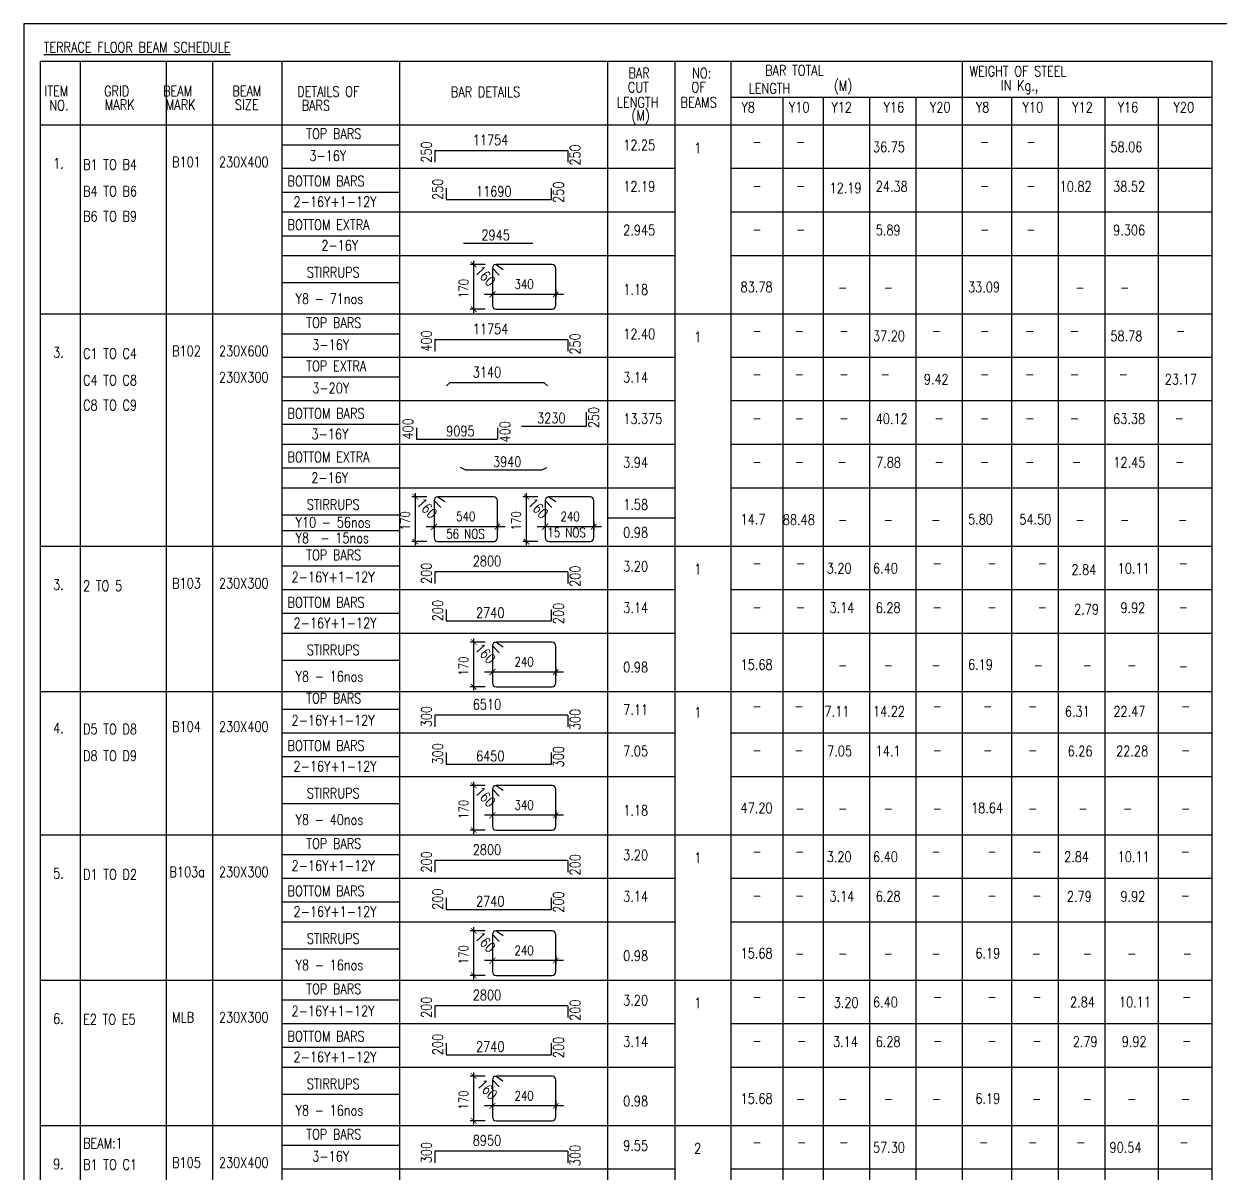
# Model space of a CAD drawing. Header units: millimetres. Extents: x 12977220 to 13113408, y -169657 to -55898.
# Drawn here: x 13072811 to 13080070, y -85530 to -78556 of the extents above; entities that cross this region are included whole.
import ezdxf

# ---------------------------------------------------------------- set-up
doc = ezdxf.new("R2010")
doc.units = ezdxf.units.MM
doc.header["$LTSCALE"] = 3
for name, color, linetype in [('DIM', 9, 'Continuous'), ('MAIN-ROD', 31, 'Continuous'), ('MAINROD', 31, 'Continuous'), ('text', 33, 'Continuous')]:
    doc.layers.add(name, color=color, linetype=linetype)
doc.styles.add('ROMANS', font='romans.shx', dxfattribs={"width": 0.8})

# ---------------------------------------------------------------- blocks, each defined once
blk = doc.blocks.new('_ARCHTICK')
at = {"color": 0, "linetype": 'ByBlock', "const_width": 0.15}
blk.add_lwpolyline([(-0.5, -0.5), (0.5, 0.5)], dxfattribs=at)

msp = doc.modelspace()

# ---------------------------------------------------------------- linework, layer by layer
at = {"layer": 'DIM', "color": 8}
for p, q in [((13075541.1, -80310.4), (13075541.1, -79993.7)), ((13075609.9, -80016.3), (13075518.5, -80016.3)), ((13076086, -80197.7), (13075606.9, -80197.7)), ((13075654.1, -80176.8), (13075654.1, -80220.3)), ((13076038.7, -80167.1), (13076038.7, -80220.3)), ((13075609.9, -80287.8), (13075518.5, -80287.8)), ((13075255.9, -81426), (13075164.5, -81426)), ((13075187.1, -81720.1), (13075187.1, -81403.3)), ((13075929.8, -81426), (13075838.4, -81426)), ((13075861, -81720.1), (13075861, -81403.3)), ((13075300.1, -81586.4), (13075300.1, -81630)), ((13075684.7, -81576.7), (13075684.7, -81630)), ((13075974, -81586.4), (13075974, -81630)), ((13076269.3, -81576.7), (13076269.3, -81630)), ((13075732, -81607.3), (13075252.9, -81607.3)), ((13076316.6, -81607.3), (13075926.8, -81607.3)), ((13075255.9, -81697.5), (13075164.5, -81697.5)), ((13075929.8, -81697.5), (13075838.4, -81697.5)), ((13075609.9, -82308), (13075518.5, -82308)), ((13075541.1, -82602.1), (13075541.1, -82285.3)), ((13076038.7, -82458.7), (13076038.7, -82512)), ((13076086, -82489.3), (13075606.9, -82489.3)), ((13075654.1, -82468.4), (13075654.1, -82512)), ((13075609.9, -82579.5), (13075518.5, -82579.5)), ((13075609.9, -83177.5), (13075518.5, -83177.5)), ((13075541.1, -83471.6), (13075541.1, -83154.9)), ((13076038.7, -83328.3), (13076038.7, -83381.5)), ((13076086, -83358.9), (13075606.9, -83358.9)), ((13075654.1, -83338), (13075654.1, -83381.5)), ((13075609.9, -83449), (13075518.5, -83449)), ((13075609.9, -84059.5), (13075518.5, -84059.5)), ((13075541.1, -84353.6), (13075541.1, -84036.9)), ((13076086, -84240.9), (13075606.9, -84240.9)), ((13075654.1, -84220), (13075654.1, -84263.5)), ((13076038.7, -84210.3), (13076038.7, -84263.5)), ((13075609.9, -84331), (13075518.5, -84331)), ((13075541.1, -85235.6), (13075541.1, -84918.9)), ((13075609.9, -84941.5), (13075518.5, -84941.5)), ((13076086, -85122.9), (13075606.9, -85122.9)), ((13075654.1, -85102), (13075654.1, -85145.5)), ((13076038.7, -85092.3), (13076038.7, -85145.5)), ((13075609.9, -85213), (13075518.5, -85213))]:
    msp.add_line(p, q, dxfattribs=at)
at = {"layer": 'DIM', "linetype": 'ByBlock', "ltscale": 500}
msp.add_lwpolyline([(13092413.3, -78556), (13072811.3, -78556), (13072811.3, -92416), (13092413.3, -92416)], close=True, dxfattribs=at)
at = {"layer": 'MAIN-ROD', "color": 2, "linetype": 'ByBlock', "ltscale": 500}
for p, q in [((13075305.1, -79326.5), (13075305.1, -79395.8)), ((13075308.1, -79323.5), (13076108.8, -79323.5)), ((13076111.9, -79326.5), (13076111.9, -79395.8)), ((13075373.6, -79552.4), (13075373.6, -79621.7)), ((13076010.7, -79552.4), (13076010.7, -79621.7)), ((13075373.6, -79621.7), (13076010.7, -79621.7)), ((13075478.5, -79886.7), (13075898.9, -79886.7)), ((13075305.1, -80473.4), (13075305.1, -80542.7)), ((13075308.1, -80470.4), (13076108.8, -80470.4)), ((13076111.9, -80473.4), (13076111.9, -80542.7)), ((13075397.4, -80733.1), (13075375.7, -80752.9)), ((13075397.4, -80733.1), (13075966.9, -80733.1)), ((13075966.9, -80733.1), (13075988.7, -80752.9)), ((13076224.8, -80997.6), (13076224.8, -80911.8)), ((13075192.8, -81006.7), (13075192.8, -81076)), ((13075685.8, -81006.7), (13075685.8, -81076)), ((13075830, -80997.6), (13076224.8, -80997.6)), ((13075192.8, -81076), (13075685.8, -81076)), ((13075489.2, -81262.6), (13075461.7, -81248.7)), ((13075489.2, -81262.6), (13075957, -81262.6)), ((13075957, -81262.6), (13075984.6, -81248.7)), ((13075308.1, -81880.1), (13076108.8, -81880.1)), ((13075305.1, -81883.1), (13075305.1, -81952.4)), ((13076111.9, -81883.1), (13076111.9, -81952.4)), ((13075373.6, -82109), (13075373.6, -82178.3)), ((13076010.7, -82109), (13076010.7, -82178.3)), ((13075373.6, -82178.3), (13076010.7, -82178.3)), ((13075305.1, -82752.6), (13075305.1, -82821.9)), ((13075308.1, -82749.6), (13076108.8, -82749.6)), ((13076111.9, -82752.6), (13076111.9, -82821.9)), ((13075373.6, -82978.6), (13075373.6, -83047.9)), ((13076010.7, -82978.6), (13076010.7, -83047.9)), ((13075373.6, -83047.9), (13076010.7, -83047.9)), ((13075305.1, -83634.6), (13075305.1, -83703.9)), ((13075308.1, -83631.6), (13076108.8, -83631.6)), ((13076111.9, -83634.6), (13076111.9, -83703.9)), ((13075373.6, -83860.6), (13075373.6, -83929.9)), ((13076010.7, -83860.6), (13076010.7, -83929.9)), ((13075373.6, -83929.9), (13076010.7, -83929.9)), ((13075305.1, -84516.6), (13075305.1, -84585.9)), ((13075308.1, -84513.6), (13076108.8, -84513.6)), ((13076111.9, -84516.6), (13076111.9, -84585.9)), ((13075373.6, -84742.6), (13075373.6, -84811.9)), ((13076010.7, -84742.6), (13076010.7, -84811.9)), ((13075373.6, -84811.9), (13076010.7, -84811.9)), ((13075305.1, -85398.6), (13075305.1, -85467.9)), ((13075308.1, -85395.6), (13076108.8, -85395.6)), ((13076111.8, -85398.6), (13076111.8, -85467.9))]:
    msp.add_line(p, q, dxfattribs=at)
for centre, start, end in [((13075308.1, -79326.5), 90, 180), ((13076108.8, -79326.5), 0, 90), ((13075308.1, -80473.4), 90, 180), ((13076108.8, -80473.4), 0, 90), ((13075308.1, -81883.1), 90, 180), ((13076108.8, -81883.1), 0, 90), ((13075308.1, -82752.6), 90, 180), ((13076108.8, -82752.6), 0, 90), ((13075308.1, -83634.6), 90, 180), ((13076108.8, -83634.6), 0, 90), ((13075308.1, -84516.6), 90, 180), ((13076108.8, -84516.6), 0, 90), ((13075308.1, -85398.6), 90, 180), ((13076108.8, -85398.6), 0, 90)]:
    msp.add_arc(centre, 3.02, start, end, dxfattribs=at)
at = {"layer": 'MAINROD', "color": 2}
for p, q in [((13075654.1, -80038.9), (13075654.1, -80265.2)), ((13075654.1, -80038.9), (13075694.5, -80081.1)), ((13076016.1, -80016.3), (13075676.8, -80016.3)), ((13075676.8, -80016.3), (13075718.7, -80045.7)), ((13076038.7, -80265.2), (13076038.7, -80038.9)), ((13075676.8, -80287.8), (13076016.1, -80287.8)), ((13075662.1, -81426), (13075322.8, -81426)), ((13075322.8, -81426), (13075364.7, -81455.4)), ((13076246.7, -81426), (13075996.7, -81426)), ((13075996.7, -81426), (13076038.6, -81455.4)), ((13075300.1, -81448.6), (13075300.1, -81674.9)), ((13075300.1, -81448.6), (13075340.5, -81490.8)), ((13075684.7, -81674.9), (13075684.7, -81448.6)), ((13075974, -81448.6), (13075974, -81674.9)), ((13075974, -81448.6), (13076014.4, -81490.8)), ((13076269.3, -81674.9), (13076269.3, -81448.6)), ((13075322.8, -81697.5), (13075662.1, -81697.5)), ((13075996.7, -81697.5), (13076246.7, -81697.5)), ((13076016.1, -82308), (13075676.8, -82308)), ((13075676.8, -82308), (13075718.7, -82337.4)), ((13075654.1, -82330.6), (13075654.1, -82556.9)), ((13075654.1, -82330.6), (13075694.5, -82372.8)), ((13076038.7, -82556.9), (13076038.7, -82330.6)), ((13075676.8, -82579.5), (13076016.1, -82579.5)), ((13076016.1, -83177.5), (13075676.8, -83177.5)), ((13075676.8, -83177.5), (13075718.7, -83206.9)), ((13075654.1, -83200.1), (13075654.1, -83426.4)), ((13075654.1, -83200.1), (13075694.5, -83242.3)), ((13076038.7, -83426.4), (13076038.7, -83200.1)), ((13075676.8, -83449), (13076016.1, -83449)), ((13076016.1, -84059.5), (13075676.8, -84059.5)), ((13075676.8, -84059.5), (13075718.7, -84088.9)), ((13075654.1, -84082.1), (13075654.1, -84308.4)), ((13075654.1, -84082.1), (13075694.5, -84124.3)), ((13076038.7, -84308.4), (13076038.7, -84082.1)), ((13075676.8, -84331), (13076016.1, -84331)), ((13075654.1, -84964.1), (13075654.1, -85190.4)), ((13075654.1, -84964.1), (13075694.5, -85006.3)), ((13076016.1, -84941.5), (13075676.8, -84941.5)), ((13075676.8, -84941.5), (13075718.6, -84970.9)), ((13076038.7, -85190.4), (13076038.7, -84964.1)), ((13075676.8, -85213), (13076016.1, -85213))]:
    msp.add_line(p, q, dxfattribs=at)
for centre, start, end in [((13075676.8, -80038.9), 90, 180), ((13076016.1, -80038.9), 0, 90), ((13075676.8, -80265.2), 180, 270), ((13076016.1, -80265.2), 270, 0), ((13075322.8, -81448.6), 90, 180), ((13075662.1, -81448.6), 0, 90), ((13075996.7, -81448.6), 90, 180), ((13076246.7, -81448.6), 0, 90), ((13075322.8, -81674.9), 180, 270), ((13075662.1, -81674.9), 270, 0), ((13075996.7, -81674.9), 180, 270), ((13076246.7, -81674.9), 270, 0), ((13075676.8, -82330.6), 90, 180), ((13076016.1, -82330.6), 0, 90), ((13075676.8, -82556.9), 180, 270), ((13076016.1, -82556.9), 270, 0), ((13075676.8, -83200.1), 90, 180), ((13076016.1, -83200.1), 0, 90), ((13075676.8, -83426.4), 180, 270), ((13076016.1, -83426.4), 270, 0), ((13075676.8, -84082.1), 90, 180), ((13076016.1, -84082.1), 0, 90), ((13075676.8, -84308.4), 180, 270), ((13076016.1, -84308.4), 270, 0), ((13075676.8, -84964.1), 90, 180), ((13076016.1, -84964.1), 0, 90), ((13075676.8, -85190.4), 180, 270), ((13076016.1, -85190.4), 270, 0)]:
    msp.add_arc(centre, 22.6, start, end, dxfattribs=at)
at = {"layer": 'text', "color": 8}
for p, q in [((13072910.2, -78781.7), (13072910.2, -90179.3)), ((13072910.2, -78781.7), (13072910.2, -90794.1)), ((13072910.2, -78781.7), (13080020.4, -78781.7)), ((13073153.1, -78781.7), (13073153.2, -90179.3)), ((13073674.4, -78781.7), (13073674.4, -90179.3)), ((13073955.7, -78781.7), (13073955.7, -90179.3)), ((13074375.5, -78781.7), (13074375.6, -90179.3)), ((13075091.4, -78781.7), (13075091.4, -90179.3)), ((13076352.8, -78781.7), (13076352.9, -90179.3)), ((13076762.1, -78781.7), (13076762.1, -90179.3)), ((13077101.6, -78781.7), (13077101.6, -90179.3)), ((13078504.8, -78781.7), (13078504.8, -90393.8)), ((13078504.8, -78781.7), (13078504.8, -90393.8)), ((13080020.4, -78781.7), (13080020.4, -90794.1)), ((13077101.6, -79001.4), (13080020.4, -79001.4)), ((13077416.9, -79001.4), (13077417, -90179.3)), ((13077662.4, -79001.4), (13077662.4, -90179.3)), ((13077943.2, -79001.4), (13077943.2, -90179.3)), ((13078224, -79001.4), (13078224, -90179.3)), ((13078504.8, -79001.4), (13078504.8, -90794.1)), ((13078803.9, -79001.4), (13078803.9, -90393.8)), ((13079087.2, -79001.4), (13079087.2, -90393.8)), ((13079370.6, -79001.4), (13079370.6, -90393.8)), ((13079695.5, -79001.4), (13079695.5, -90393.8)), ((13079695.5, -79001.4), (13079695.5, -90393.8)), ((13072910.2, -79169.1), (13080020.4, -79169.1)), ((13072910.2, -79169.1), (13080020.4, -79169.1)), ((13074375.5, -79288.9), (13075091.4, -79288.9)), ((13074375.5, -79431.8), (13076352.8, -79431.8)), ((13074375.5, -79431.8), (13076352.8, -79431.8)), ((13074375.5, -79431.8), (13076352.8, -79431.8)), ((13074422, -79431.8), (13076352.8, -79431.8)), ((13074422, -79431.8), (13076352.8, -79431.8)), ((13076352.8, -79431.8), (13076762.1, -79431.8)), ((13076352.8, -79431.8), (13076762.1, -79431.8)), ((13076352.8, -79431.8), (13076762.1, -79431.8)), ((13077101.6, -79431.8), (13080020.4, -79431.8)), ((13077101.6, -79431.8), (13080020.4, -79431.8)), ((13077101.6, -79431.8), (13080020.4, -79431.8)), ((13074375.5, -79576.4), (13075091.4, -79576.4)), ((13074375.5, -79696.8), (13076762.1, -79696.8)), ((13074375.5, -79696.8), (13076352.8, -79696.8)), ((13074375.5, -79696.8), (13076352.8, -79696.8)), ((13076352.8, -79696.8), (13076762.1, -79696.8)), ((13076352.8, -79696.8), (13076762.1, -79696.8)), ((13077101.6, -79696.8), (13080020.4, -79696.8)), ((13077101.6, -79696.8), (13080020.4, -79696.8)), ((13077101.6, -79696.8), (13080020.4, -79696.8)), ((13074375.5, -79841.3), (13075091.4, -79841.3)), ((13074375.5, -79961.7), (13076762.1, -79961.7)), ((13074375.5, -79961.7), (13076352.8, -79961.7)), ((13074375.5, -79961.7), (13076352.8, -79961.7)), ((13076352.8, -79961.7), (13076762.1, -79961.7)), ((13076352.8, -79961.7), (13076762.1, -79961.7)), ((13077101.6, -79961.7), (13080020.4, -79961.7)), ((13077101.6, -79961.7), (13080020.4, -79961.7)), ((13077101.6, -79961.7), (13080020.4, -79961.7)), ((13074375.5, -80125.1), (13075091.4, -80125.1)), ((13072910.2, -80316), (13080020.4, -80316)), ((13074375.5, -80435.9), (13075091.4, -80435.9)), ((13074375.5, -80578.8), (13076352.8, -80578.8)), ((13074375.5, -80578.8), (13076352.8, -80578.8)), ((13074375.5, -80578.8), (13076352.8, -80578.8)), ((13074422, -80578.8), (13076352.8, -80578.8)), ((13074422, -80578.8), (13076352.8, -80578.8)), ((13076352.8, -80578.8), (13076762.1, -80578.8)), ((13076352.8, -80578.8), (13076762.1, -80578.8)), ((13076352.8, -80578.8), (13076762.1, -80578.8)), ((13077101.6, -80578.8), (13080020.4, -80578.8)), ((13077101.6, -80578.8), (13080020.4, -80578.8)), ((13077101.6, -80578.8), (13080020.4, -80578.8)), ((13074375.5, -80698.6), (13075091.4, -80698.6)), ((13074375.5, -80841.5), (13076352.8, -80841.5)), ((13074375.5, -80841.5), (13076352.8, -80841.5)), ((13074375.5, -80841.5), (13076352.8, -80841.5)), ((13074422, -80841.5), (13076352.8, -80841.5)), ((13074422, -80841.5), (13076352.8, -80841.5)), ((13076352.8, -80841.5), (13076762.1, -80841.5)), ((13076352.8, -80841.5), (13076762.1, -80841.5)), ((13076352.8, -80841.5), (13076762.1, -80841.5)), ((13077101.6, -80841.5), (13080020.4, -80841.5)), ((13077101.6, -80841.5), (13080020.4, -80841.5)), ((13077101.6, -80841.5), (13080020.4, -80841.5)), ((13074375.5, -80986), (13075091.4, -80986)), ((13074375.5, -81106.4), (13076762.1, -81106.4)), ((13074375.5, -81106.4), (13076352.8, -81106.4)), ((13074375.5, -81106.4), (13076352.8, -81106.4)), ((13076352.8, -81106.4), (13076762.1, -81106.4)), ((13076352.8, -81106.4), (13076762.1, -81106.4)), ((13077101.6, -81106.4), (13080020.4, -81106.4)), ((13077101.6, -81106.4), (13080020.4, -81106.4)), ((13077101.6, -81106.4), (13080020.4, -81106.4)), ((13074375.5, -81251), (13075091.4, -81251)), ((13074375.5, -81371.4), (13076762.1, -81371.4)), ((13074375.5, -81371.4), (13076263.5, -81371.4)), ((13074375.5, -81371.4), (13076263.5, -81371.4)), ((13076263.5, -81371.4), (13076762.1, -81371.4)), ((13076263.5, -81371.4), (13076762.1, -81371.4)), ((13077101.6, -81371.4), (13080020.4, -81371.4)), ((13077101.6, -81371.4), (13080020.4, -81371.4)), ((13077101.6, -81371.4), (13080020.4, -81371.4)), ((13074375.5, -81534.8), (13075091.4, -81534.8)), ((13076352.8, -81554.2), (13076762.1, -81554.2)), ((13074375.5, -81630), (13075091.4, -81630)), ((13072910.2, -81725.7), (13080020.4, -81725.7)), ((13074375.5, -81845.5), (13075091.4, -81845.5)), ((13074375.5, -81988.4), (13076352.8, -81988.4)), ((13074375.5, -81988.4), (13076352.8, -81988.4)), ((13074375.5, -81988.4), (13076352.8, -81988.4)), ((13074422, -81988.4), (13076352.8, -81988.4)), ((13074422, -81988.4), (13076352.8, -81988.4)), ((13076352.8, -81988.4), (13076762.1, -81988.4)), ((13076352.8, -81988.4), (13076762.1, -81988.4)), ((13076352.8, -81988.4), (13076762.1, -81988.4)), ((13077101.6, -81988.4), (13080020.4, -81988.4)), ((13077101.6, -81988.4), (13080020.4, -81988.4)), ((13077101.6, -81988.4), (13080020.4, -81988.4)), ((13074375.5, -82133), (13075091.4, -82133)), ((13074375.5, -82253.4), (13076762.1, -82253.4)), ((13074375.5, -82253.4), (13076352.8, -82253.4)), ((13074375.5, -82253.4), (13076352.8, -82253.4)), ((13076352.8, -82253.4), (13076762.1, -82253.4)), ((13076352.8, -82253.4), (13076762.1, -82253.4)), ((13077101.6, -82253.4), (13080020.4, -82253.4)), ((13077101.6, -82253.4), (13080020.4, -82253.4)), ((13077101.6, -82253.4), (13080020.4, -82253.4)), ((13074375.5, -82416.8), (13075091.4, -82416.8)), ((13072910.2, -82607.7), (13080020.4, -82607.7)), ((13072910.2, -82607.7), (13080020.4, -82607.7)), ((13074375.5, -82715.1), (13075091.4, -82715.1)), ((13074375.5, -82858), (13076352.8, -82858)), ((13074375.5, -82858), (13076352.8, -82858)), ((13074375.5, -82858), (13076352.8, -82858)), ((13074422, -82858), (13076352.8, -82858)), ((13074422, -82858), (13076352.8, -82858)), ((13076352.8, -82858), (13076762.1, -82858)), ((13076352.8, -82858), (13076762.1, -82858)), ((13076352.8, -82858), (13076762.1, -82858)), ((13077101.6, -82858), (13080020.4, -82858)), ((13077101.6, -82858), (13080020.4, -82858)), ((13077101.6, -82858), (13080020.4, -82858)), ((13074375.5, -83002.5), (13075091.4, -83002.5)), ((13074375.5, -83122.9), (13076762.1, -83122.9)), ((13074375.5, -83122.9), (13076352.8, -83122.9)), ((13074375.5, -83122.9), (13076352.8, -83122.9)), ((13076352.8, -83122.9), (13076762.1, -83122.9)), ((13076352.8, -83122.9), (13076762.1, -83122.9)), ((13077101.6, -83122.9), (13080020.4, -83122.9)), ((13077101.6, -83122.9), (13080020.4, -83122.9)), ((13077101.6, -83122.9), (13080020.4, -83122.9)), ((13074375.5, -83286.3), (13075091.4, -83286.3)), ((13072910.2, -83477.2), (13080020.4, -83477.2)), ((13072910.2, -83477.2), (13080020.4, -83477.2)), ((13074375.5, -83597.1), (13075091.4, -83597.1)), ((13074375.5, -83740), (13076352.8, -83740)), ((13074375.5, -83740), (13076352.8, -83740)), ((13074375.5, -83740), (13076352.8, -83740)), ((13074422, -83740), (13076352.8, -83740)), ((13074422, -83740), (13076352.8, -83740)), ((13076352.8, -83740), (13076762.1, -83740)), ((13076352.8, -83740), (13076762.1, -83740)), ((13076352.8, -83740), (13076762.1, -83740)), ((13077101.6, -83740), (13080020.4, -83740)), ((13077101.6, -83740), (13080020.4, -83740)), ((13077101.6, -83740), (13080020.4, -83740)), ((13074375.5, -83884.5), (13075091.4, -83884.5)), ((13074375.5, -84004.9), (13076762.1, -84004.9)), ((13074375.5, -84004.9), (13076352.8, -84004.9)), ((13074375.5, -84004.9), (13076352.8, -84004.9)), ((13076352.8, -84004.9), (13076762.1, -84004.9)), ((13076352.8, -84004.9), (13076762.1, -84004.9)), ((13077101.6, -84004.9), (13080020.4, -84004.9)), ((13077101.6, -84004.9), (13080020.4, -84004.9)), ((13077101.6, -84004.9), (13080020.4, -84004.9)), ((13074375.5, -84168.3), (13075091.4, -84168.3)), ((13072910.2, -84359.2), (13080020.4, -84359.2)), ((13072910.2, -84359.2), (13080020.4, -84359.2)), ((13074375.5, -84479.1), (13075091.4, -84479.1)), ((13074375.5, -84622), (13076352.8, -84622)), ((13074375.5, -84622), (13076352.8, -84622)), ((13074375.5, -84622), (13076352.8, -84622)), ((13074422, -84622), (13076352.8, -84622)), ((13074422, -84622), (13076352.8, -84622)), ((13076352.8, -84622), (13076762.1, -84622)), ((13076352.8, -84622), (13076762.1, -84622)), ((13076352.8, -84622), (13076762.1, -84622)), ((13077101.6, -84622), (13080020.4, -84622)), ((13077101.6, -84622), (13080020.4, -84622)), ((13077101.6, -84622), (13080020.4, -84622)), ((13074375.5, -84766.5), (13075091.4, -84766.5)), ((13074375.5, -84886.9), (13076762.1, -84886.9)), ((13074375.5, -84886.9), (13076352.8, -84886.9)), ((13074375.5, -84886.9), (13076352.8, -84886.9)), ((13076352.8, -84886.9), (13076762.1, -84886.9)), ((13076352.8, -84886.9), (13076762.1, -84886.9)), ((13077101.6, -84886.9), (13080020.4, -84886.9)), ((13077101.6, -84886.9), (13080020.4, -84886.9)), ((13077101.6, -84886.9), (13080020.4, -84886.9)), ((13074375.5, -85050.3), (13075091.4, -85050.3)), ((13072910.2, -85241.2), (13080020.4, -85241.2)), ((13072910.2, -85241.2), (13080020.4, -85241.2)), ((13074375.5, -85361.1), (13075091.4, -85361.1)), ((13074375.5, -85503.9), (13076352.8, -85503.9)), ((13074375.5, -85503.9), (13076352.8, -85503.9)), ((13074375.5, -85503.9), (13076352.8, -85503.9)), ((13074375.5, -85503.9), (13076352.8, -85503.9)), ((13074375.5, -85503.9), (13076352.8, -85503.9)), ((13074375.5, -85503.9), (13076352.8, -85503.9)), ((13074375.5, -85503.9), (13076762.1, -85503.9)), ((13074422, -85503.9), (13076352.8, -85503.9)), ((13074422, -85503.9), (13076352.8, -85503.9)), ((13074422, -85503.9), (13076352.8, -85503.9)), ((13074422, -85503.9), (13076352.8, -85503.9)), ((13076263.5, -85503.9), (13076762.1, -85503.9)), ((13076352.8, -85503.9), (13076762.1, -85503.9)), ((13076352.8, -85503.9), (13076762.1, -85503.9)), ((13076352.8, -85503.9), (13076762.1, -85503.9)), ((13076352.8, -85503.9), (13076762.1, -85503.9)), ((13076352.8, -85503.9), (13076762.1, -85503.9)), ((13076352.8, -85503.9), (13076762.1, -85503.9)), ((13077101.6, -85503.9), (13080020.4, -85503.9)), ((13077101.6, -85503.9), (13080020.4, -85503.9)), ((13077101.6, -85503.9), (13080020.4, -85503.9)), ((13077101.6, -85503.9), (13080020.4, -85503.9)), ((13077101.6, -85503.9), (13080020.4, -85503.9)), ((13077101.6, -85503.9), (13080020.4, -85503.9)), ((13077101.6, -85503.9), (13080020.4, -85503.9)), ((13077101.6, -85503.9), (13080020.4, -85503.9)), ((13077101.6, -85503.9), (13080020.4, -85503.9))]:
    msp.add_line(p, q, dxfattribs=at)

# ---------------------------------------------------------------- block references
at = {"layer": 'DIM', "color": 8}
for p, xscale, yscale, zscale, rotation in [((13075541.1, -80016.3), 33.94133400576538, 33.94133400576538, 33.94133400576538, 90), ((13075654.1, -80197.7), 37.7125933393836, 37.7125933393836, 37.7125933393836, 180), ((13075541.1, -80287.8), 33.94133400576538, 33.94133400576538, 33.94133400576538, 270), ((13075187.1, -81426), 33.94133400576538, 33.94133400576538, 33.94133400576538, 90), ((13075861, -81426), 33.94133400576538, 33.94133400576538, 33.94133400576538, 90), ((13075300.1, -81607.3), 37.7125933393836, 37.7125933393836, 37.7125933393836, 180), ((13075974, -81607.3), 37.7125933393836, 37.7125933393836, 37.7125933393836, 180), ((13075187.1, -81697.5), 33.94133400576538, 33.94133400576538, 33.94133400576538, 270), ((13075861, -81697.5), 33.94133400576538, 33.94133400576538, 33.94133400576538, 270), ((13075541.1, -82308), 33.94133400576538, 33.94133400576538, 33.94133400576538, 90), ((13075654.1, -82489.3), 37.7125933393836, 37.7125933393836, 37.7125933393836, 180), ((13075541.1, -82579.5), 33.94133400576538, 33.94133400576538, 33.94133400576538, 270), ((13075541.1, -83177.5), 33.94133400576538, 33.94133400576538, 33.94133400576538, 90), ((13075654.1, -83358.9), 37.7125933393836, 37.7125933393836, 37.7125933393836, 180), ((13075541.1, -83449), 33.94133400576538, 33.94133400576538, 33.94133400576538, 270), ((13075541.1, -84059.5), 33.94133400576538, 33.94133400576538, 33.94133400576538, 90), ((13075654.1, -84240.9), 37.7125933393836, 37.7125933393836, 37.7125933393836, 180), ((13075541.1, -84331), 33.94133400576538, 33.94133400576538, 33.94133400576538, 270), ((13075541.1, -84941.5), 33.94133400576538, 33.94133400576538, 33.94133400576538, 90), ((13075654.1, -85122.9), 37.7125933393836, 37.7125933393836, 37.7125933393836, 180), ((13075541.1, -85213), 33.94133400576538, 33.94133400576538, 33.94133400576538, 270)]:
    msp.add_blockref('_ARCHTICK', p, dxfattribs=dict(at, xscale=xscale, yscale=yscale, zscale=zscale, rotation=rotation))
at = {"layer": 'DIM', "color": 8, "xscale": 33.94133400544524, "yscale": 33.94133400544524, "zscale": 33.94133400544524}
for p in [(13076038.7, -80197.7), (13075684.7, -81607.3), (13076269.3, -81607.3), (13076038.7, -82489.3), (13076038.7, -83358.9), (13076038.7, -84240.9), (13076038.7, -85122.9)]:
    msp.add_blockref('_ARCHTICK', p, dxfattribs=at)

# ---------------------------------------------------------------- texts
at = {"layer": 'DIM', "color": 6, "linetype": 'ByBlock', "style": 'ROMANS', "width": 0.8}
for s, height, rotation, p in [('170', 56.57, 90, (13075507.2, -80219.9)), ('170', 56.57, 90, (13075153.2, -81629.6)), ('170', 56.57, 90, (13075827.1, -81629.6)), ('170', 56.57, 90, (13075507.2, -82511.6)), ('170', 56.57, 90, (13075507.2, -83381.1)), ('170', 56.57, 90, (13075507.2, -84263.1)), ('160', 62.85, 313.70203, (13075555.7, -84998)), ('170', 56.57, 90, (13075507.2, -85145.1))]:
    msp.add_text(s, height=height, rotation=rotation, dxfattribs=at).set_placement(p)
for s, p in [('340', (13075788.6, -80163.7)), ('540', (13075434.6, -81573.4)), ('240', (13076067.8, -81573.4)), ('56 NOS', (13075374.6, -81678.9)), ('15 NOS', (13075988.1, -81671.1)), ('240', (13075788.6, -82455.4)), ('340', (13075788.6, -83324.9)), ('240', (13075788.6, -84206.9)), ('240', (13075788.6, -85088.9))]:
    msp.add_text(s, height=56.57, dxfattribs=at).set_placement(p)
at = {"layer": 'DIM', "color": 6, "char_height": 62.85, "attachment_point": 5, "rotation": 313.70203, "style": 'ROMANS'}
for insert in [(13075611.6, -80085.7), (13075257.6, -81495.3), (13075931.5, -81495.3), (13075611.6, -82377.3), (13075611.6, -83246.9), (13075611.6, -84128.9)]:
    msp.add_mtext('\\A1;160', dxfattribs=dict(at, insert=insert))
at = {"layer": 'text', "color": 6, "style": 'ROMANS', "width": 0.8}
for s, height, p in [('%%UTERRACE FLOOR BEAM SCHEDULE', 62.854, (13072931.1, -78729)), ('BAR', 62.85, (13076479.7, -78885.8)), ('NO:', 62.85, (13076865.9, -78885.8)), ('BAR TOTAL', 62.85, (13077309.2, -78869.1)), ('WEIGHT OF STEEL', 62.854, (13078549.8, -78874.4)), ('(M)', 62.85, (13077726.7, -78961.9)), (' IN Kg.,', 62.85, (13078705, -78960.5)), ('ITEM', 62.85, (13072936.5, -78995.1)), ('GRID', 62.85, (13073297.4, -78995.1)), ('BEAM', 62.85, (13073655.8, -78995.1)), ('BEAM', 62.85, (13074075.7, -78995.1)), ('DETAILS OF', 62.85, (13074470.1, -78997.9)), ('BAR DETAILS', 62.854, (13075402.3, -79000)), ('CUT', 62.85, (13076476.4, -78971.6)), ('OF', 62.85, (13076862.6, -78971.6)), (' LENGTH', 62.85, (13077175.3, -78978.4)), ('NO.', 62.85, (13072965.7, -79081.2)), ('MARK', 62.85, (13073302, -79078.2)), ('MARK', 62.85, (13073671.9, -79078.2)), ('SIZE', 62.85, (13074091.8, -79078.2)), ('BARS', 62.85, (13074496.7, -79082)), ('LENGTH', 62.85, (13076409.8, -79063.4)), ('BEAMS', 62.85, (13076796, -79063.4)), ('Y8', 62.85, (13077165.8, -79093.3)), ('Y10', 62.85, (13077453.6, -79093.3)), ('Y12', 62.85, (13077711.6, -79093.3)), ('Y16', 62.85, (13078028.5, -79093.3)), ('Y20', 62.85, (13078309.3, -79093.3)), ('Y8', 62.85, (13078588.2, -79093.3)), ('Y10', 62.85, (13078871.9, -79093.3)), ('Y12', 62.85, (13079172.7, -79093.3)), ('Y16', 62.85, (13079448.8, -79093.3)), ('Y20', 62.85, (13079787.8, -79093.3)), ('(M)', 62.85, (13076497.8, -79143)), ('TOP BARS', 62.85, (13074524.9, -79253.9)), ('12.25', 62.85, (13076448.2, -79322.4)), ('3-16Y', 62.85, (13074543.4, -79387.5)), ('1', 62.9, (13076878.7, -79340)), ('-', 62.9, (13077232.8, -79302.2)), ('-', 62.9, (13077497.8, -79302.2)), ('36.75', 62.85, (13077963.9, -79334.1)), ('-', 62.9, (13078613.4, -79302.2)), ('-', 62.9, (13078894.9, -79302.2)), ('58.06', 62.85, (13079404.8, -79334.1)), ('1.', 62.85, (13072988.4, -79434.3)), ('B1 TO B4', 62.85, (13073170.1, -79441.1)), ('B101', 62.85, (13073710.4, -79425.5)), ('230X400', 62.85, (13073994.8, -79425.5)), ('BOTTOM BARS', 62.854, (13074410.8, -79541.3)), ('B4 TO B6', 62.85, (13073170.1, -79602.7)), ('12.19', 62.85, (13076448.2, -79574)), ('-', 62.9, (13077232.8, -79569.4)), ('-', 62.9, (13077497.8, -79569.4)), ('12.19', 62.85, (13077700.4, -79583)), ('24.38', 62.85, (13077980.6, -79574)), ('-', 62.9, (13078613.4, -79569.4)), ('-', 62.9, (13078894.9, -79569.4)), ('10.82', 62.85, (13079096.6, -79574)), ('38.52', 62.85, (13079421.5, -79574)), ('2-16Y+1-12Y', 62.854, (13074447.5, -79666.8)), ('B6 TO B9', 62.85, (13073170.1, -79754.3)), ('BOTTOM EXTRA', 62.854, (13074410.8, -79806.3)), ('2.945', 62.85, (13076448.2, -79839)), ('5.89', 62.85, (13077980.6, -79839)), ('9.306', 62.85, (13079421.5, -79839)), ('-', 62.9, (13077232.8, -79834.3)), ('-', 62.9, (13077497.8, -79834.3)), ('-', 62.9, (13078613.4, -79834.3)), ('-', 62.9, (13078894.9, -79834.3)), ('2-16Y', 62.85, (13074616.1, -79931.7)), ('STIRRUPS', 62.85, (13074527.9, -80095)), ('1.18', 62.85, (13076448.2, -80199.3)), ('83.78', 62.85, (13077160.4, -80184.2)), ('33.09', 62.85, (13078541.1, -80184.2)), ('Y8 - 71nos', 62.85, (13074459.7, -80255.6)), ('-', 62.9, (13077751.5, -80186.4)), ('-', 62.9, (13078028.3, -80186.4)), ('-', 62.9, (13079192.4, -80186.4)), ('-', 62.9, (13079462.7, -80186.4)), ('TOP BARS', 62.85, (13074524.9, -80400.8)), ('12.40', 62.85, (13076448.2, -80469.4)), ('1', 62.9, (13076878.7, -80486.9)), ('-', 62.9, (13077232.8, -80449.2)), ('-', 62.9, (13077489, -80449.2)), ('-', 62.9, (13077760.4, -80449.2)), ('37.20', 62.85, (13077963.9, -80481)), ('-', 62.9, (13078320.5, -80449.2)), ('-', 62.9, (13078613.4, -80449.2)), ('-', 62.9, (13078887.7, -80449.2)), ('-', 62.9, (13079159, -80449.2)), ('58.78', 62.85, (13079404.8, -80481)), ('-', 62.9, (13079802.7, -80449.2)), ('3-16Y', 62.85, (13074561.3, -80534.5)), ('3.', 62.85, (13072988.4, -80581.3)), ('C1 TO C4', 62.85, (13073170.1, -80588)), ('B102', 62.85, (13073710.4, -80572.5)), ('230X600', 62.85, (13073994.8, -80572.5)), ('TOP EXTRA', 62.85, (13074524.9, -80663.5)), ('C4 TO C8', 62.85, (13073170.1, -80749.7)), ('230X300', 62.85, (13073994.8, -80731.5)), ('3.14', 62.85, (13076448.2, -80732.1)), ('-', 62.9, (13077232.8, -80711.9)), ('-', 62.9, (13077489, -80711.9)), ('-', 62.9, (13077760.4, -80711.9)), ('-', 62.9, (13078010.2, -80711.9)), ('9.42', 62.85, (13078272.4, -80743.8)), ('-', 62.9, (13078613.4, -80711.9)), ('-', 62.9, (13078887.7, -80711.9)), ('-', 62.9, (13079159, -80711.9)), ('-', 62.9, (13079454.7, -80711.9)), ('23.17', 62.85, (13079734.9, -80743.8)), ('3-20Y', 62.85, (13074561.3, -80797.2)), ('C8 TO C9', 62.85, (13073170.1, -80901.2)), ('BOTTOM BARS', 62.854, (13074410.8, -80951)), ('13.375', 62.85, (13076448.2, -80983.7)), ('40.12', 62.85, (13077980.6, -80983.7)), ('63.38', 62.85, (13079421.5, -80983.7)), ('-', 62.9, (13077232.8, -80979.1)), ('-', 62.9, (13077489, -80979.1)), ('-', 62.9, (13077760.4, -80979.1)), ('-', 62.9, (13078337.7, -80979.1)), ('-', 62.9, (13078613.4, -80979.1)), ('-', 62.9, (13078887.7, -80979.1)), ('-', 62.9, (13079159, -80979.1)), ('-', 62.9, (13079794.5, -80979.1)), ('3-16Y', 62.85, (13074556.3, -81076.4)), ('BOTTOM EXTRA', 62.854, (13074410.8, -81215.9)), ('3.94', 62.85, (13076448.2, -81248.6)), ('-', 62.9, (13077232.8, -81244)), ('-', 62.9, (13077489, -81244)), ('-', 62.9, (13077747.5, -81244)), ('7.88', 62.85, (13077982.8, -81248.6)), ('-', 62.9, (13078337.7, -81244)), ('-', 62.9, (13078613.4, -81244)), ('-', 62.9, (13078887.7, -81244)), ('-', 62.9, (13079171.1, -81244)), ('12.45', 62.85, (13079422.9, -81248.6)), ('-', 62.9, (13079796.8, -81244)), ('2-16Y', 62.85, (13074555.3, -81341.4)), ('STIRRUPS', 62.85, (13074527.9, -81504.7)), ('1.58', 62.85, (13076448.2, -81504)), ('Y10 - 56nos', 62.854, (13074459.7, -81612.3)), ('14.7', 62.85, (13077160.4, -81593.9)), ('88.48', 62.85, (13077416.9, -81596.9)), ('-', 62.9, (13077751.5, -81596)), ('-', 62.9, (13078028.3, -81596)), ('-', 62.9, (13078317.4, -81596)), ('5.80', 62.85, (13078541.1, -81593.9)), ('54.50', 62.85, (13078851.9, -81593.9)), ('-', 62.9, (13079192.4, -81596)), ('-', 62.9, (13079462.7, -81596)), ('-', 62.9, (13079814.8, -81596)), ('Y8  - 15nos', 62.854, (13074459.7, -81707.1)), ('0.98', 62.85, (13076448.2, -81673.6)), ('TOP BARS', 62.85, (13074524.9, -81810.5)), ('2-16Y+1-12Y', 62.854, (13074435.7, -81944.1)), ('3.20', 62.85, (13076448.2, -81879)), ('1', 62.9, (13076878.7, -81896.6)), ('-', 62.9, (13077232.8, -81858.8)), ('-', 62.9, (13077496.2, -81858.8)), ('3.20', 62.85, (13077683.1, -81890.7)), ('6.40', 62.85, (13077963.9, -81890.7)), ('-', 62.9, (13078325.4, -81858.8)), ('-', 62.9, (13078657.6, -81858.8)), ('-', 62.9, (13078963.2, -81858.8)), ('2.84', 62.85, (13079167.9, -81899.8)), ('10.11', 62.85, (13079448.9, -81890.7)), ('-', 62.9, (13079818.6, -81858.8)), ('3.', 62.85, (13072988.4, -81990.9)), ('2 TO 5', 62.85, (13073170.1, -81997.7)), ('B103', 62.85, (13073710.4, -81982.1)), ('230X300', 62.85, (13073994.8, -81982.1)), ('BOTTOM BARS', 62.854, (13074410.8, -82097.9)), ('3.14', 62.85, (13076448.2, -82130.6)), ('-', 62.9, (13077232.8, -82126)), ('-', 62.9, (13077496.2, -82126)), ('3.14', 62.85, (13077699.8, -82130.6)), ('6.28', 62.85, (13077980.6, -82130.6)), ('-', 62.9, (13078325.4, -82126)), ('-', 62.9, (13078657.6, -82126)), ('-', 62.9, (13078963.2, -82126)), ('2.79', 62.85, (13079184.6, -82139.8)), ('9.92', 62.85, (13079465.6, -82130.6)), ('-', 62.9, (13079818.6, -82126)), ('2-16Y+1-12Y', 62.854, (13074447.5, -82223.4)), ('STIRRUPS', 62.85, (13074527.9, -82386.7)), ('0.98', 62.85, (13076448.2, -82491)), ('15.68', 62.85, (13077160.4, -82475.9)), ('-', 62.9, (13077751.5, -82478)), ('-', 62.9, (13078028.3, -82478)), ('-', 62.9, (13078318.3, -82478)), ('6.19', 62.85, (13078541.1, -82475.9)), ('-', 62.9, (13078938.6, -82478)), ('-', 62.9, (13079236.5, -82478)), ('-', 62.9, (13079506.8, -82478)), ('-', 62.9, (13079818.6, -82485)), ('Y8 - 16nos', 62.85, (13074459.7, -82547.3)), ('TOP BARS', 62.85, (13074524.9, -82680)), ('2-16Y+1-12Y', 62.854, (13074435.7, -82813.7)), ('7.11', 62.85, (13076448.2, -82748.6)), ('1', 62.9, (13076878.7, -82766.1)), ('-', 62.9, (13077232.8, -82728.4)), ('-', 62.9, (13077487.5, -82728.4)), ('7.11', 62.85, (13077669.5, -82760.2)), ('14.22', 62.85, (13077963.9, -82760.2)), ('-', 62.9, (13078326.8, -82728.4)), ('-', 62.9, (13078631.8, -82728.4)), ('-', 62.9, (13078904.5, -82728.4)), ('6.31', 62.85, (13079128.6, -82760.2)), ('22.47', 62.85, (13079423.1, -82760.2)), ('-', 62.9, (13079833.5, -82728.4)), ('4.', 62.85, (13072988.4, -82860.5)), ('D5 TO D8', 62.85, (13073170.1, -82867.2)), ('B104', 62.85, (13073710.4, -82851.7)), ('230X400', 62.85, (13073994.8, -82851.7)), ('D8 TO D9', 62.85, (13073170.1, -83028.9)), ('BOTTOM BARS', 62.854, (13074410.8, -82967.5)), ('7.05', 62.85, (13076448.2, -83000.2)), ('-', 62.9, (13077232.8, -82995.5)), ('-', 62.9, (13077487.5, -82995.5)), ('7.05', 62.85, (13077686.1, -83000.2)), ('14.1', 62.85, (13077980.6, -83000.2)), ('-', 62.9, (13078326.8, -82995.5)), ('-', 62.9, (13078631.8, -82995.5)), ('-', 62.9, (13078904.5, -82995.5)), ('6.26', 62.85, (13079145.3, -83000.2)), ('22.28', 62.85, (13079439.8, -83000.2)), ('-', 62.9, (13079833.5, -82995.5)), ('2-16Y+1-12Y', 62.854, (13074447.5, -83092.9)), ('STIRRUPS', 62.85, (13074527.9, -83256.2)), ('1.18', 62.85, (13076448.2, -83360.5)), ('47.20', 62.85, (13077160.4, -83345.4)), ('-', 62.9, (13077493.7, -83347.6)), ('-', 62.9, (13077751.5, -83347.6)), ('-', 62.9, (13078028.3, -83347.6)), ('-', 62.9, (13078326.9, -83347.6)), ('18.64', 62.85, (13078559.4, -83345.4)), ('-', 62.9, (13078904.6, -83347.6)), ('-', 62.9, (13079210.7, -83347.6)), ('-', 62.9, (13079481, -83347.6)), ('-', 62.9, (13079833.6, -83347.6)), ('Y8 - 40nos', 62.85, (13074459.7, -83416.8)), ('TOP BARS', 62.85, (13074524.9, -83562)), ('3.20', 62.85, (13076448.2, -83630.6)), ('1', 62.9, (13076878.7, -83648.1)), ('-', 62.9, (13077232.8, -83610.4)), ('-', 62.9, (13077491.1, -83610.4)), ('3.20', 62.85, (13077683.1, -83642.2)), ('6.40', 62.85, (13077963.9, -83642.2)), ('-', 62.9, (13078318.8, -83610.4)), ('-', 62.9, (13078657.6, -83610.4)), ('-', 62.9, (13078930.4, -83610.4)), ('2.84', 62.85, (13079124, -83642.2)), ('10.11', 62.85, (13079448.9, -83642.2)), ('-', 62.9, (13079831.8, -83610.4)), ('5.', 62.85, (13072988.4, -83742.5)), ('D1 TO D2', 62.85, (13073170.1, -83749.2)), ('B103a', 62.85, (13073694.6, -83733.7)), ('230X300', 62.85, (13073994.8, -83733.7)), ('2-16Y+1-12Y', 62.854, (13074435.7, -83695.7)), ('BOTTOM BARS', 62.854, (13074410.8, -83849.4)), ('3.14', 62.85, (13076448.2, -83882.2)), ('3.14', 62.85, (13077699.8, -83882.2)), ('6.28', 62.85, (13077980.6, -83882.2)), ('2.79', 62.85, (13079140.7, -83882.2)), ('9.92', 62.85, (13079465.6, -83882.2)), ('2-16Y+1-12Y', 62.854, (13074447.5, -83974.9)), ('-', 62.9, (13077232.8, -83877.5)), ('-', 62.9, (13077491.1, -83877.5)), ('-', 62.9, (13078318.8, -83877.5)), ('-', 62.9, (13078657.6, -83877.5)), ('-', 62.9, (13078930.4, -83877.5)), ('-', 62.9, (13079831.8, -83877.5)), ('STIRRUPS', 62.85, (13074527.9, -84138.2)), ('0.98', 62.85, (13076448.2, -84242.5)), ('15.68', 62.85, (13077160.4, -84227.4)), ('-', 62.9, (13077491.1, -84229.5)), ('-', 62.9, (13077751.5, -84229.6)), ('-', 62.9, (13078028.3, -84229.6)), ('-', 62.9, (13078318.8, -84229.5)), ('6.19', 62.85, (13078585.2, -84227.4)), ('-', 62.9, (13078927.7, -84229.6)), ('-', 62.9, (13079236.5, -84229.6)), ('-', 62.9, (13079506.8, -84229.6)), ('-', 62.9, (13079843.4, -84229.6)), ('Y8 - 16nos', 62.85, (13074459.7, -84298.8)), ('TOP BARS', 62.85, (13074524.9, -84444)), ('3.20', 62.85, (13076448.2, -84512.6)), ('1', 62.9, (13076878.7, -84530.1)), ('-', 62.9, (13077232.8, -84492.4)), ('-', 62.9, (13077503.7, -84492.4)), ('3.20', 62.85, (13077725.5, -84526.9)), ('6.40', 62.85, (13077963.9, -84524.2)), ('-', 62.9, (13078328.4, -84492.4)), ('-', 62.9, (13078657.6, -84492.4)), ('-', 62.9, (13078931.8, -84492.4)), ('2.84', 62.85, (13079159.6, -84524.2)), ('10.11', 62.85, (13079456.9, -84524.2)), ('-', 62.9, (13079840.2, -84492.4)), ('6.', 62.85, (13072988.4, -84624.5)), ('E2 TO E5', 62.85, (13073170.1, -84629.3)), ('MLB', 62.85, (13073710.3, -84615.7)), ('230X300', 62.85, (13073994.8, -84615.7)), ('2-16Y+1-12Y', 62.854, (13074435.6, -84577.7)), ('BOTTOM BARS', 62.854, (13074410.8, -84731.4)), ('3.14', 62.85, (13076448.2, -84764.2)), ('3.14', 62.85, (13077721.6, -84764.2)), ('6.28', 62.85, (13077980.6, -84764.2)), ('2.79', 62.85, (13079176.3, -84764.2)), ('9.92', 62.85, (13079473.6, -84764.2)), ('-', 62.9, (13077232.8, -84759.5)), ('-', 62.9, (13077503.7, -84759.5)), ('-', 62.9, (13078328.4, -84759.5)), ('-', 62.9, (13078657.6, -84759.5)), ('-', 62.9, (13078931.8, -84759.5)), ('-', 62.9, (13079840.2, -84759.5)), ('2-16Y+1-12Y', 62.854, (13074447.5, -84856.9)), ('STIRRUPS', 62.85, (13074527.9, -85020.2)), ('0.98', 62.85, (13076448.2, -85124.5)), ('15.68', 62.85, (13077160.4, -85109.4)), ('6.19', 62.85, (13078585.2, -85109.4)), ('Y8 - 16nos', 62.85, (13074459.7, -85180.8)), ('-', 62.9, (13077495.9, -85111.6)), ('-', 62.9, (13077751.5, -85111.6)), ('-', 62.9, (13078028.3, -85111.6)), ('-', 62.9, (13078320.6, -85111.6)), ('-', 62.9, (13078929.2, -85111.6)), ('-', 62.9, (13079236.5, -85111.6)), ('-', 62.9, (13079506.8, -85111.6)), ('-', 62.9, (13079832.4, -85111.6)), ('TOP BARS', 62.85, (13074524.9, -85326)), ('BEAM:1', 62.85, (13073170.1, -85380.2)), ('9.55', 62.85, (13076448.2, -85394.6)), ('2', 62.9, (13076878.7, -85412.1)), ('-', 62.9, (13077232.7, -85374.4)), ('-', 62.9, (13077502.9, -85374.4)), ('-', 62.9, (13077759, -85374.4)), ('57.30', 62.85, (13077963.9, -85406.2)), ('-', 62.9, (13078608.1, -85374.4)), ('-', 62.9, (13078904.9, -85374.4)), ('-', 62.9, (13079197.1, -85374.4)), ('90.54', 62.85, (13079399.5, -85406.2)), ('-', 62.9, (13079823.1, -85374.4)), ('B105', 62.85, (13073710.3, -85497.7)), ('230X400', 62.85, (13073994.8, -85497.7)), ('3-16Y', 62.85, (13074561.3, -85459.7)), ('9.', 62.85, (13072988.4, -85506.5)), ('B1 TO C1', 62.85, (13073170.1, -85509.8))]:
    msp.add_text(s, height=height, dxfattribs=at).set_placement(p)
at = {"layer": 'text', "color": 6, "linetype": 'ByBlock', "style": 'ROMANS', "width": 0.8}
for s, p in [('11754', (13075535.2, -79291.2)), ('11690', (13075554.9, -79604.1)), ('2945', (13075587.6, -79869.1)), ('11754', (13075535.2, -80438.2)), ('3140', (13075535.2, -80700.9)), ('3230', (13075925.6, -80980)), ('9095', (13075374, -81058.4)), ('3940', (13075657.8, -81244.9)), ('2800', (13075535.2, -81847.8)), ('2740', (13075554.9, -82160.7)), ('6510', (13075535.2, -82717.4)), ('6450', (13075554.9, -83030.3)), ('2800', (13075535.2, -83599.4)), ('2740', (13075554.9, -83912.3)), ('2800', (13075535.2, -84481.4)), ('2740', (13075554.9, -84794.2)), ('8950', (13075535.2, -85363.4))]:
    msp.add_text(s, height=62.85, dxfattribs=at).set_placement(p)
for s, p in [('250', (13075285.4, -79398.5)), ('250', (13076187.9, -79416.1)), ('250', (13075353.9, -79624.5)), ('250', (13076086.8, -79642.1)), ('400', (13075285.4, -80545.4)), ('250', (13076187.9, -80563)), ('250', (13076300.9, -81009.7)), ('400', (13075173, -81078.7)), ('400', (13075761.9, -81096.3)), ('200', (13075285.4, -81955.1)), ('200', (13076187.9, -81972.7)), ('200', (13075353.9, -82181.1)), ('200', (13076086.8, -82198.7)), ('300', (13075285.4, -82824.7)), ('300', (13076187.9, -82842.3)), ('300', (13075353.9, -83050.6)), ('300', (13076086.8, -83068.2)), ('200', (13075285.4, -83706.6)), ('200', (13076187.9, -83724.2)), ('200', (13075353.9, -83932.6)), ('200', (13076086.8, -83950.2)), ('200', (13075285.3, -84588.6)), ('200', (13076187.9, -84606.2)), ('200', (13075353.9, -84814.6)), ('200', (13076086.8, -84832.2)), ('300', (13075285.3, -85470.6)), ('300', (13076187.9, -85488.2))]:
    msp.add_text(s, height=62.85, rotation=90, dxfattribs=at).set_placement(p)

doc.saveas('drawing.dxf')
